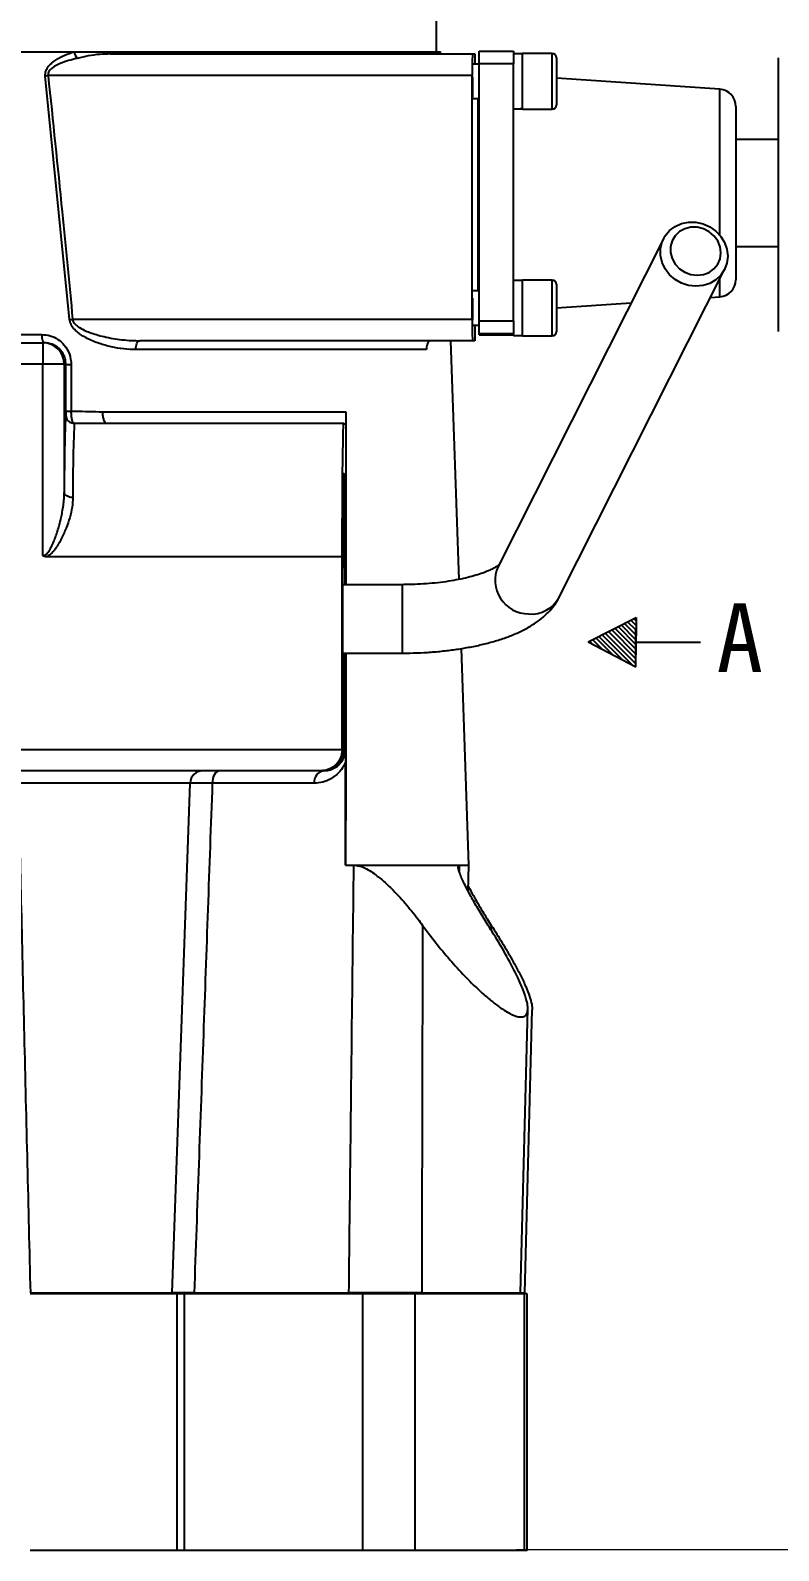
# Model space of a CAD drawing. Header units: millimetres. Extents: x 10469 to 13094, y 11322 to 13178.
# Drawn here: x 11291.9 to 11466.8, y 12550.4 to 12905.6 of the extents above; entities that cross this region are included whole.
import ezdxf

# ---------------------------------------------------------------- set-up
doc = ezdxf.new("R2010")
doc.units = ezdxf.units.MM
doc.layers.add('AM_5', color=3, linetype='Continuous', lineweight=25)
doc.layers.add('文字', color=7, linetype='Continuous', lineweight=13)
doc.layers.add('layer 1', color=7, linetype='Continuous')
doc.styles.add('SLDTEXTSTYLE1', font='txt.shx', dxfattribs={"width": 0.7, "bigfont": 'gbcbig.shx'})
doc.styles.add('STYLE1', font='txt.shx', dxfattribs={"width": 0.8, "height": 3, "bigfont": 'hzdx.shx'})
doc.dimstyles.new('SLDDIMSTYLE12$0', dxfattribs={"dimtxt": 12, "dimasz": 10, "dimexe": 0, "dimexo": 0.0625, "dimgap": 0.875, "dimtad": 1, "dimdec": 1, "dimlfac": 1.8, "dimrnd": 1e-09, "dimzin": 12, "dimdsep": 46, "dimtxsty": 'SLDTEXTSTYLE1', "dimcen": 0.09, "dimdle": 8.16, "dimclrd": 3, "dimclre": 3, "dimadec": 0, "dimazin": 3, "dimtfac": 1, "dimtdec": 1, "dimtofl": 0, "dimtmove": 0, "dimatfit": 3, "dimfxl": 0, "dimfrac": 2, "dimtolj": 1, "dimlwd": 5, "dimlwe": 5, "dimarcsym": 0})

# ---------------------------------------------------------------- blocks, each defined once
blk = doc.blocks.new('*D8')
at = {"layer": 'AM_5', "color": 3, "lineweight": 5, "transparency": 16777216}
blk.add_line((11562.1, 13097.24), (11713.41, 13097.24), dxfattribs=at)
at = {"layer": 'AM_5', "color": 3, "linetype": 'Continuous', "lineweight": 5, "transparency": 16777216}
for p, q in [((11713.41, 13087.24), (11713.41, 12560.62)), ((11405.52, 12550.62), (11713.41, 12550.62))]:
    blk.add_line(p, q, dxfattribs=at)
at = {"layer": 'AM_5', "color": 3, "transparency": 16777216}
for points in [[(11711.75, 13087.24), (11715.08, 13087.24), (11713.41, 13097.24)], [(11711.75, 12560.62), (11715.08, 12560.62), (11713.41, 12550.62)]]:
    blk.add_solid(points, dxfattribs=at)
at = {"layer": 'Defpoints', "color": 0, "transparency": 16777216}
for p in [(11562.04, 13097.24), (11405.45, 12550.62), (11713.41, 12550.62)]:
    blk.add_point(p, dxfattribs=at)
at = {"layer": 'AM_5', "color": 0, "transparency": 16777216, "insert": (11698.82, 12823.93), "char_height": 12, "attachment_point": 5, "rotation": 90, "style": 'SLDTEXTSTYLE1'}
blk.add_mtext('\\A1;{\\H2.28571x;545}', dxfattribs=at)
blk = doc.blocks.new('*D9')
at = {"layer": 'AM_5', "color": 3, "lineweight": 5, "transparency": 16777216}
blk.add_line((11116.78, 12900.64), (11116.78, 12962.14), dxfattribs=at)
at = {"layer": 'AM_5', "color": 3, "linetype": 'Continuous', "lineweight": 5, "transparency": 16777216}
for p, q in [((11126.78, 12962.14), (11376.78, 12962.14)), ((11386.78, 12900.64), (11386.78, 12962.14))]:
    blk.add_line(p, q, dxfattribs=at)
at = {"layer": 'AM_5', "color": 3, "transparency": 16777216}
for points in [[(11126.78, 12963.81), (11126.78, 12960.47), (11116.78, 12962.14)], [(11376.78, 12963.81), (11376.78, 12960.47), (11386.78, 12962.14)]]:
    blk.add_solid(points, dxfattribs=at)
at = {"layer": 'Defpoints', "color": 0, "transparency": 16777216}
for p in [(11386.78, 12962.14), (11116.78, 12900.58), (11386.78, 12900.58)]:
    blk.add_point(p, dxfattribs=at)
at = {"layer": 'AM_5', "color": 0, "transparency": 16777216, "insert": (11251.78, 12976.73), "char_height": 12, "attachment_point": 5, "style": 'SLDTEXTSTYLE1'}
blk.add_mtext('\\A1;{\\H2.28571x;%%C270}', dxfattribs=at)

msp = doc.modelspace()

# ---------------------------------------------------------------- hatches: boundary and pattern name
at = {"layer": 'layer 1'}
h = msp.add_hatch(dxfattribs=at)
h.set_pattern_fill('ANSI31', color=256, scale=0.25, angle=90)
h.set_pattern_definition([(135, (10089.4089, 4854.2028), (-0.56126601, -0.56126601), [])])
h.paths.add_polyline_path([(11433.487, 12768.441), (11422.258, 12762.727), (11433.408, 12756.861), (11433.408, 12762.651)])

# ---------------------------------------------------------------- linework, layer by layer
at = {"color": 7, "linetype": 'Continuous', "lineweight": 25}
for p, q in [((11386.777, 12900.58), (11386.777, 12910.45)), ((11115.793, 12900.58), (11302.023, 12900.58)), ((11302.023, 12900.58), (11310.071, 12900.58)), ((11310.071, 12900.58), (11383.553, 12900.58)), ((11310.638, 12900.08), (11395.201, 12900.08)), ((11383.553, 12900.58), (11387.761, 12900.58)), ((11383.553, 12900.58), (11383.939, 12900.135)), ((11387.778, 12900.08), (11387.761, 12900.58)), ((11395.201, 12900.08), (11395.784, 12900.08)), ((11396.777, 12897.707), (11395.25, 12897.707)), ((11395.784, 12900.08), (11395.784, 12897.707)), ((11396.777, 12900.725), (11404.777, 12900.725)), ((11396.777, 12897.74), (11396.777, 12900.725)), ((11404.777, 12897.74), (11396.777, 12897.74)), ((11396.777, 12837.74), (11396.777, 12897.74)), ((11404.777, 12900.725), (11404.777, 12897.74)), ((11406.877, 12900.147), (11404.777, 12900.147)), ((11404.777, 12837.74), (11404.777, 12897.74)), ((11413.877, 12900.207), (11406.877, 12900.207)), ((11406.877, 12887.207), (11406.877, 12900.207)), ((11413.877, 12887.207), (11413.877, 12900.207)), ((11414.877, 12899.207), (11414.877, 12888.207)), ((11466.777, 12835.207), (11466.777, 12899.207)), ((11301.008, 12838.01), (11295.344, 12895.01)), ((11395.154, 12895.08), (11296.002, 12895.08)), ((11395.154, 12838.08), (11395.154, 12895.08)), ((11453.046, 12891.833), (11414.877, 12894.402)), ((11453.046, 12857.762), (11453.046, 12891.833)), ((11395.25, 12889.707), (11396.777, 12889.707)), ((11396.437, 12889.707), (11396.437, 12844.707)), ((11406.877, 12887.207), (11413.877, 12887.207)), ((11456.777, 12887.842), (11456.777, 12847.322)), ((11466.777, 12880.082), (11456.777, 12880.082)), ((11439.871, 12856.922), (11401.177, 12780.341)), ((11456.777, 12855.082), (11466.777, 12855.082)), ((11415.458, 12773.125), (11454.151, 12849.706)), ((11453.046, 12843.331), (11453.046, 12847.518)), ((11396.777, 12844.707), (11395.25, 12844.707)), ((11406.877, 12847.147), (11404.777, 12847.147)), ((11413.877, 12847.207), (11406.877, 12847.207)), ((11406.877, 12840.707), (11406.877, 12847.207)), ((11413.877, 12840.707), (11413.877, 12847.207)), ((11414.877, 12846.207), (11414.877, 12840.707)), ((11406.877, 12834.207), (11406.877, 12840.707)), ((11413.877, 12834.207), (11413.877, 12840.707)), ((11414.877, 12840.762), (11432.298, 12841.935)), ((11414.877, 12840.707), (11414.877, 12835.207)), ((11450.856, 12843.184), (11453.046, 12843.331)), ((11301.739, 12838.08), (11395.154, 12838.08)), ((11396.777, 12834.726), (11396.777, 12837.74)), ((11396.777, 12837.74), (11404.777, 12837.74)), ((11404.777, 12837.74), (11404.777, 12834.726)), ((11209.012, 12834.532), (11294.499, 12834.532)), ((11395.25, 12836.707), (11396.777, 12836.707)), ((11395.784, 12836.707), (11395.784, 12833.08)), ((11404.777, 12834.726), (11396.777, 12834.726)), ((11396.777, 12834.439), (11396.777, 12834.726)), ((11396.777, 12834.439), (11404.777, 12834.439)), ((11404.777, 12834.718), (11404.777, 12834.726)), ((11404.777, 12834.267), (11404.777, 12834.718)), ((11404.777, 12834.267), (11406.877, 12834.267)), ((11406.877, 12834.207), (11413.877, 12834.207)), ((11208.078, 12832.602), (11294.793, 12832.602)), ((11294.793, 12832.602), (11295.117, 12832.602)), ((11384.44, 12831.01), (11316.504, 12831.01)), ((11395.201, 12833.08), (11317.439, 12833.08)), ((11392.065, 12777.314), (11390.118, 12833.08)), ((11395.784, 12833.08), (11395.201, 12833.08)), ((11294.747, 12827.602), (11208.032, 12827.602)), ((11294.747, 12782.862), (11294.747, 12827.602)), ((11299.793, 12827.602), (11294.747, 12827.602)), ((11299.793, 12827.602), (11299.793, 12797.639)), ((11300.138, 12827.602), (11299.793, 12827.602)), ((11300.134, 12816.686), (11300.138, 12827.602)), ((11300.102, 12815.67), (11300.124, 12815.722)), ((11308.777, 12816.475), (11365.618, 12816.475)), ((11301.259, 12813.918), (11301.164, 12813.967)), ((11365.119, 12813.723), (11302.122, 12813.723)), ((11302.124, 12813.722), (11302.122, 12813.723)), ((11365.57, 12813.58), (11365.151, 12813.58)), ((11364.744, 12782.602), (11295.72, 12782.602)), ((11364.744, 12737.602), (11364.744, 12782.602)), ((11378.773, 12776.082), (11364.856, 12776.082)), ((11378.773, 12776.082), (11378.773, 12760.585)), ((11364.863, 12760.082), (11378.773, 12760.082)), ((11378.773, 12760.585), (11378.773, 12760.082)), ((11394.396, 12710.58), (11392.629, 12761.163)), ((11239.239, 12737.602), (11364.744, 12737.602)), ((11364.744, 12737.602), (11365.097, 12737.602)), ((11365.097, 12737.602), (11365.109, 12737.191)), ((11365.205, 12737.602), (11365.539, 12737.602)), ((11365.55, 12732.679), (11365.549, 12734.638)), ((11359.79, 12732.602), (11244.106, 12732.602)), ((11331.041, 12732.602), (11331.041, 12732.602)), ((11360.126, 12732.602), (11359.79, 12732.602)), ((11360.126, 12732.602), (11360.202, 12732.602)), ((11360.45, 12732.602), (11360.202, 12732.602)), ((11365.559, 12710.58), (11365.55, 12732.679)), ((11329.18, 12729.707), (11289.027, 12729.707)), ((11325.02, 12610.58), (11329.18, 12729.707)), ((11358.22, 12729.681), (11334.382, 12729.681)), ((11365.559, 12710.58), (11367.474, 12710.58)), ((11367.474, 12710.58), (11392.108, 12710.58)), ((11392.108, 12710.58), (11392.067, 12709.174)), ((11392.108, 12710.58), (11394.396, 12710.58)), ((11394.234, 12704.422), (11394.396, 12710.58)), ((11399.616, 12696.475), (11399.591, 12695.336)), ((11406.401, 12610.58), (11408.139, 12676.941)), ((11407.457, 12610.58), (11409.189, 12676.744)), ((11326.212, 12610.39), (11291.788, 12610.39)), ((11291.86, 12610.58), (11325.02, 12610.58)), ((11292.18, 12610.58), (11292.18, 12610.39)), ((11308.18, 12610.39), (11308.18, 12610.58)), ((11311.573, 12610.58), (11311.573, 12610.39)), ((11326.212, 12550.39), (11326.212, 12610.39)), ((11327.884, 12610.39), (11326.212, 12610.39)), ((11327.884, 12550.39), (11327.884, 12610.39)), ((11369.599, 12610.39), (11327.884, 12610.39)), ((11330.132, 12610.58), (11366.327, 12610.58)), ((11361.166, 12610.58), (11361.166, 12610.39)), ((11369.599, 12550.39), (11369.599, 12610.39)), ((11381.792, 12610.39), (11369.599, 12610.39)), ((11377.166, 12610.39), (11377.166, 12610.58)), ((11377.564, 12610.39), (11377.564, 12610.58)), ((11381.792, 12550.39), (11381.792, 12610.39)), ((11407.369, 12610.39), (11381.792, 12610.39)), ((11383.351, 12610.58), (11406.401, 12610.58)), ((11406.401, 12610.58), (11407.457, 12610.58)), ((11407.369, 12550.39), (11407.369, 12610.39)), ((11407.991, 12610.39), (11407.369, 12610.39)), ((11407.991, 12550.39), (11407.991, 12610.39)), ((11326.212, 12550.39), (11291.788, 12550.39)), ((11327.884, 12550.39), (11326.097, 12550.39)), ((11369.599, 12550.39), (11327.884, 12550.39)), ((11381.792, 12550.39), (11369.599, 12550.39)), ((11407.369, 12550.39), (11381.792, 12550.39)), ((11407.991, 12550.39), (11407.369, 12550.39))]:
    msp.add_line(p, q, dxfattribs=at)
at = {"color": 7, "linetype": 'Continuous', "lineweight": 25, "flags": 128}
for points in [[(11295.344, 12895.01), (11295.424, 12895.018), (11295.504, 12895.027), (11295.586, 12895.036), (11295.668, 12895.044), (11295.751, 12895.053), (11295.835, 12895.062), (11295.918, 12895.071), (11296.002, 12895.08)], [(11395.214, 12894.706), (11395.212, 12894.501), (11395.207, 12893.739), (11395.204, 12892.82), (11395.205, 12891.868), (11395.209, 12891.013), (11395.216, 12890.369), (11395.224, 12890.024), (11395.233, 12890.024), (11395.235, 12890.076)], [(11454.889, 12852.829), (11454.705, 12851.229), (11454.161, 12849.726), (11453.283, 12848.391), (11452.111, 12847.286), (11450.701, 12846.463), (11449.119, 12845.96), (11447.438, 12845.802), (11445.736, 12845.994), (11444.095, 12846.529), (11442.59, 12847.381), (11441.291, 12848.51), (11440.26, 12849.864), (11439.545, 12851.379), (11439.179, 12852.985), (11439.179, 12854.606), (11439.545, 12856.167), (11440.26, 12857.594), (11441.291, 12858.822), (11442.59, 12859.791), (11444.095, 12860.458), (11445.736, 12860.791), (11447.438, 12860.774), (11449.119, 12860.408), (11450.701, 12859.711), (11452.111, 12858.714), (11453.283, 12857.465), (11454.161, 12856.022), (11454.705, 12854.452), (11454.889, 12852.829)], [(11453.267, 12853.638), (11453.082, 12855.047), (11452.536, 12856.391), (11451.666, 12857.585), (11450.524, 12858.554), (11449.184, 12859.236), (11447.729, 12859.59), (11446.251, 12859.593), (11444.842, 12859.244), (11443.592, 12858.565), (11442.578, 12857.6), (11441.864, 12856.409), (11441.496, 12855.067), (11441.496, 12853.657), (11441.864, 12852.269), (11442.578, 12850.99), (11443.592, 12849.901), (11444.842, 12849.068), (11446.251, 12848.546), (11447.729, 12848.367), (11449.184, 12848.541), (11450.524, 12849.059), (11451.666, 12849.887), (11452.536, 12850.974), (11453.082, 12852.251), (11453.267, 12853.638)], [(11301.008, 12838.01), (11301.096, 12838.018), (11301.185, 12838.027), (11301.276, 12838.036), (11301.367, 12838.044), (11301.46, 12838.053), (11301.552, 12838.062), (11301.646, 12838.071), (11301.739, 12838.08)], [(11294.499, 12834.532), (11294.515, 12834.152), (11294.552, 12833.789), (11294.611, 12833.455), (11294.688, 12833.163), (11294.78, 12832.925), (11294.885, 12832.748), (11294.999, 12832.639), (11295.117, 12832.602)], [(11316.504, 12831.01), (11316.516, 12831.41), (11316.566, 12831.797), (11316.65, 12832.154), (11316.766, 12832.469), (11316.909, 12832.728), (11317.073, 12832.921), (11317.252, 12833.04), (11317.439, 12833.08)], [(11301.421, 12827.532), (11301.421, 12823.535), (11301.42, 12816.616)], [(11364.744, 12782.602), (11364.755, 12786.312), (11364.769, 12789.897), (11364.786, 12793.325), (11364.806, 12796.568), (11364.828, 12799.598), (11364.853, 12802.388), (11364.881, 12804.914), (11364.91, 12807.155), (11364.942, 12809.091), (11364.974, 12810.707), (11365.008, 12811.987), (11365.043, 12812.92), (11365.079, 12813.5), (11365.115, 12813.72), (11365.151, 12813.58)], [(11365.446, 12776.082), (11365.441, 12778.3), (11365.431, 12781.501), (11365.418, 12784.573), (11365.402, 12787.484), (11365.383, 12790.201), (11365.362, 12792.696), (11365.339, 12794.941), (11365.314, 12796.913), (11365.287, 12798.59), (11365.258, 12799.953), (11365.228, 12800.989), (11365.198, 12801.686), (11365.167, 12802.036), (11365.135, 12802.036), (11365.104, 12801.686), (11365.074, 12800.989), (11365.044, 12799.953), (11365.015, 12798.59), (11364.988, 12796.913), (11364.963, 12794.941), (11364.94, 12792.696), (11364.918, 12790.201), (11364.9, 12787.484), (11364.884, 12784.573), (11364.871, 12781.501), (11364.861, 12778.3), (11364.854, 12775.005), (11364.851, 12771.651), (11364.85, 12768.275), (11364.853, 12764.913), (11364.859, 12761.602), (11364.869, 12758.376), (11364.881, 12755.272), (11364.896, 12752.321), (11364.914, 12749.557), (11364.935, 12747.01), (11364.957, 12744.705), (11364.982, 12742.67), (11365.009, 12740.924), (11365.037, 12739.488), (11365.067, 12738.377), (11365.097, 12737.602), (11365.097, 12737.602)], [(11301.808, 12796.462), (11301.417, 12796.484), (11301.041, 12796.551), (11300.694, 12796.66), (11300.389, 12796.806), (11300.138, 12796.985), (11299.951, 12797.188), (11299.834, 12797.409), (11299.793, 12797.639)], [(11336.113, 12732.602), (11335.781, 12732.546), (11335.461, 12732.381), (11335.166, 12732.113), (11334.905, 12731.751), (11334.69, 12731.309), (11334.527, 12730.804), (11334.423, 12730.255), (11334.382, 12729.681)]]:
    msp.add_lwpolyline(points, dxfattribs=at)
at = {"color": 7, "linetype": 'Continuous', "lineweight": 25}
for centre, radius, start, end in [((11306.116, 12901.651), 4.23, 194.6652, 217.79919), ((11310.769, 12900.799), 0.731, 197.46218, 259.73381), ((11530.259, 12896.33), 135.111, 178.40951, 180.53004), ((11413.877, 12899.207), 1, 0, 90), ((11452.777, 12887.842), 4, 0, 86.14936), ((11413.877, 12888.207), 1, 270, 0), ((11413.877, 12846.207), 1, 0, 90), ((11452.777, 12847.322), 4, 273.85064, 0), ((11551.491, 12840.617), 156.289, 179.11718, 180.93978), ((11530.259, 12836.83), 135.111, 179.46996, 181.59049), ((11413.877, 12835.207), 1, 270, 0), ((11429.852, 12828.852), 135.111, 178.40951, 180.53004), ((11294.793, 12827.602), 5, 359.99877, 89.99877), ((11301.184, 12835.004), 7.476, 261.9552, 271.81995), ((11690.891, 12799.954), 391.106, 177.69702, 180.33916), ((11302.124, 12815.722), 2, 179.99619, 241.31823), ((11301.182, 12824.108), 7.495, 261.96506, 271.8197), ((11627.142, 12799.178), 325.346, 177.4377, 180.47835), ((11408.456, 12777.173), 7.938, 156.47781, 269.00374), ((11408.961, 12776.554), 7.346, 264.97727, 332.17651), ((10414.902, 12758.732), 950.538, 358.72622, 0.081341), ((11360.202, 12737.602), 5, 270.00121, 359.36581), ((11360.126, 12737.602), 5, 270.00109, 355.27967), ((11332.179, 12729.602), 3, 90, 178), ((11360.885, 12729.958), 2.68, 99.33826, 185.94053)]:
    msp.add_arc(centre, radius, start, end, dxfattribs=at)
for centre, start_param, end_param in [((11404.777, 12893.707), 4.712389, 4.9017857), ((11406.877, 12893.707), 4.6181162, 4.712389)]:
    msp.add_ellipse(centre, major_axis=(11.154, 0), ratio=0.5773503, start_param=start_param, end_param=end_param, dxfattribs=at)
for points, knots in [([(11295.344, 12895.01), (11295.337, 12895.211), (11295.323, 12895.619), (11295.489, 12896.201), (11295.758, 12896.742), (11296.207, 12897.359), (11296.916, 12898.05), (11298.176, 12898.946), (11299.901, 12899.835), (11301.318, 12900.332), (11302.023, 12900.58)], [0, 0, 0, 0, 0.0618743, 0.1258885, 0.1858688, 0.2517245, 0.3674616, 0.5021894, 0.7522187, 1, 1, 1, 1]), ([(11302.773, 12899.058), (11301.442, 12898.715), (11299.444, 12898.199), (11297.263, 12897.102), (11296.328, 12896.264), (11296.041, 12895.693), (11295.979, 12895.336), (11295.994, 12895.165), (11296.002, 12895.08)], [0, 0, 0, 0, 0.4986372, 0.7486356, 0.8737899, 0.9399385, 0.9701851, 1, 1, 1, 1]), ([(11310.638, 12900.08), (11309.774, 12900.065), (11307.996, 12900.034), (11305.426, 12899.662), (11303.649, 12899.258), (11302.773, 12899.058)], [0, 0, 0, 0, 0.3242836, 0.6667767, 1, 1, 1, 1]), ([(11296.002, 12895.08), (11297.113, 12884.444), (11299.096, 12865.451), (11300.931, 12846.443), (11301.739, 12838.08)], [0, 0, 0, 0, 0.5599996, 1, 1, 1, 1]), ([(11316.504, 12831.01), (11315.559, 12831.042), (11313.65, 12831.107), (11310.782, 12831.604), (11308.395, 12832.258), (11306.521, 12832.96), (11305.138, 12833.595), (11303.9, 12834.302), (11302.863, 12835.052), (11302.142, 12835.733), (11301.66, 12836.334), (11301.342, 12836.855), (11301.103, 12837.41), (11301.039, 12837.814), (11301.008, 12838.01)], [0, 0, 0, 0, 0.1648912, 0.3334071, 0.4970868, 0.5820765, 0.6667558, 0.7483103, 0.8150449, 0.8736893, 0.9065695, 0.9368248, 0.9693556, 1, 1, 1, 1]), ([(11301.739, 12838.08), (11301.78, 12837.914), (11301.868, 12837.556), (11302.194, 12837.102), (11302.596, 12836.696), (11303.31, 12836.145), (11304.381, 12835.555), (11305.811, 12834.965), (11307.375, 12834.454), (11309.167, 12833.99), (11311.16, 12833.597), (11313.317, 12833.296), (11315.413, 12833.113), (11316.806, 12833.09), (11317.439, 12833.08)], [0, 0, 0, 0, 0.0284929, 0.0614136, 0.0927277, 0.125834, 0.2152842, 0.3024404, 0.3936479, 0.5015409, 0.6261639, 0.750527, 0.8866216, 1, 1, 1, 1]), ([(11294.499, 12834.532), (11295.161, 12834.477), (11296.486, 12834.365), (11298.323, 12833.48), (11299.937, 12832.048), (11301.169, 12830.006), (11301.337, 12828.358), (11301.421, 12827.532)], [0, 0, 0, 0, 0.1865226, 0.3732572, 0.5600568, 0.779625, 1, 1, 1, 1]), ([(11300.138, 12827.602), (11300.117, 12827.944), (11300.076, 12828.635), (11299.751, 12829.609), (11299.253, 12830.497), (11298.386, 12831.493), (11296.993, 12832.401), (11295.742, 12832.535), (11295.117, 12832.602)], [0, 0, 0, 0, 0.124139, 0.2508584, 0.3709807, 0.5010025, 0.7503453, 1, 1, 1, 1]), ([(11385.384, 12833.08), (11385.198, 12833.023), (11384.939, 12832.944), (11384.663, 12832.443), (11384.527, 12832.018), (11384.458, 12831.533), (11384.441, 12831.257), (11384.44, 12831.11), (11384.44, 12831.08)], [0, 0, 0, 0, 0.4360044, 0.6068669, 0.8182515, 0.9055469, 0.9802934, 1, 1, 1, 1]), ([(11384.44, 12831.08), (11384.44, 12831.067), (11384.44, 12831.043), (11384.44, 12831.02), (11384.44, 12831.01)], [0, 0, 0, 0, 0.5599173, 1, 1, 1, 1]), ([(11300.134, 12816.686), (11300.134, 12816.646), (11300.134, 12816.493), (11300.133, 12816.227), (11300.131, 12815.948), (11300.127, 12815.757), (11300.125, 12815.734), (11300.124, 12815.722)], [0, 0, 0, 0, 0.0747989, 0.2894004, 0.5203169, 0.7603016, 1, 1, 1, 1]), ([(11301.42, 12816.616), (11301.72, 12816.615), (11304.199, 12816.605), (11306.636, 12816.536), (11308.777, 12816.475)], [0, 0, 0, 0, 0.1212738, 1, 1, 1, 1]), ([(11302.124, 12813.722), (11302.04, 12813.757), (11301.871, 12813.829), (11301.649, 12814.411), (11301.491, 12815.249), (11301.428, 12816.04), (11301.421, 12816.497), (11301.42, 12816.616)], [0, 0, 0, 0, 0.2331196, 0.469709, 0.7023827, 0.9227288, 1, 1, 1, 1]), ([(11309.619, 12813.723), (11309.598, 12813.73), (11309.442, 12813.788), (11309.19, 12814.212), (11308.919, 12814.953), (11308.799, 12815.75), (11308.777, 12816.269), (11308.777, 12816.455), (11308.777, 12816.475)], [0, 0, 0, 0, 0.0417824, 0.3112929, 0.5808216, 0.8503876, 0.9841219, 1, 1, 1, 1]), ([(11365.618, 12816.475), (11365.617, 12816.269), (11365.617, 12815.805), (11365.612, 12815.08), (11365.602, 12814.277), (11365.587, 12813.694), (11365.575, 12813.617), (11365.57, 12813.58)], [0, 0, 0, 0, 0.09698165, 0.21837488, 0.40381295, 0.71572262, 1, 1, 1, 1]), ([(11365.618, 12816.475), (11365.617, 12815.51), (11365.609, 12802.047), (11365.602, 12788.582), (11365.595, 12776.082)], [0, 0, 0, 0, 0.0716831, 1, 1, 1, 1]), ([(11302.123, 12813.749), (11301.94, 12813.751), (11301.576, 12813.755), (11301.257, 12813.922), (11301.098, 12814.005)], [0, 0, 0, 0, 0.5011917, 1, 1, 1, 1]), ([(11294.747, 12782.862), (11294.824, 12782.868), (11294.985, 12782.88), (11295.223, 12782.975), (11295.461, 12783.123), (11295.73, 12783.358), (11296.028, 12783.704), (11296.444, 12784.31), (11296.92, 12785.203), (11297.411, 12786.33), (11297.842, 12787.484), (11298.235, 12788.669), (11298.653, 12790.093), (11299.023, 12791.577), (11299.349, 12793.169), (11299.587, 12794.663), (11299.755, 12796.195), (11299.781, 12797.176), (11299.793, 12797.639)], [0, 0, 0, 0, 0.0136753, 0.0283347, 0.0446442, 0.063092, 0.0916187, 0.1256831, 0.1943898, 0.272673, 0.3475162, 0.4179173, 0.5005439, 0.6202317, 0.7021522, 0.805892, 0.9084745, 1, 1, 1, 1]), ([(11301.808, 12796.462), (11301.763, 12795.702), (11301.671, 12794.158), (11301.087, 12791.741), (11300.384, 12789.676), (11299.692, 12788.032), (11299.115, 12786.831), (11298.575, 12785.847), (11298.098, 12785.075), (11297.709, 12784.503), (11297.203, 12783.846), (11296.592, 12783.151), (11295.989, 12782.772), (11295.72, 12782.602)], [0, 0, 0, 0, 0.1628704, 0.3314217, 0.4993427, 0.5864084, 0.6692955, 0.7482557, 0.7935025, 0.8354185, 0.8741145, 0.9437361, 1, 1, 1, 1]), ([(11295.72, 12782.602), (11295.542, 12782.611), (11295.199, 12782.629), (11294.894, 12782.786), (11294.747, 12782.862)], [0, 0, 0, 0, 0.5173094, 1, 1, 1, 1]), ([(11401.441, 12780.759), (11401.428, 12780.745), (11401.401, 12780.715), (11401.063, 12780.441), (11400.461, 12780.058), (11399.564, 12779.585), (11398.37, 12779.065), (11396.882, 12778.526), (11395.113, 12777.995), (11393.087, 12777.498), (11390.834, 12777.054), (11388.39, 12776.68), (11385.793, 12776.387), (11383.085, 12776.186), (11380.727, 12776.093), (11379.284, 12776.085), (11378.773, 12776.082)], [0, 0, 0, 0, 0.0556007, 0.1175996, 0.1816185, 0.2485451, 0.3186214, 0.3916987, 0.4674189, 0.5453435, 0.6250341, 0.7060929, 0.7881762, 0.870992, 0.9542914, 1, 1, 1, 1]), ([(11378.773, 12760.082), (11379.363, 12760.085), (11381.068, 12760.095), (11383.881, 12760.202), (11387.179, 12760.443), (11390.415, 12760.804), (11393.568, 12761.284), (11396.621, 12761.885), (11399.558, 12762.613), (11402.369, 12763.475), (11405.046, 12764.487), (11407.58, 12765.677), (11409.828, 12767.008), (11411.738, 12768.446), (11413.275, 12769.93), (11414.529, 12771.464), (11415.158, 12772.589), (11415.458, 12773.125)], [0, 0, 0, 0, 0.0366671, 0.1060486, 0.1755607, 0.2453273, 0.3155136, 0.3863198, 0.4580008, 0.5308883, 0.6054043, 0.6820112, 0.7608919, 0.8289208, 0.8909804, 0.9480556, 1, 1, 1, 1]), ([(11365.586, 12760.082), (11365.581, 12750.922), (11365.572, 12734.423), (11365.563, 12717.921), (11365.559, 12710.58)], [0, 0, 0, 0, 0.5551447, 1, 1, 1, 1]), ([(11364.744, 12737.602), (11364.704, 12737.134), (11364.62, 12736.127), (11363.947, 12734.751), (11362.862, 12733.565), (11361.419, 12732.756), (11360.329, 12732.653), (11359.79, 12732.602)], [0, 0, 0, 0, 0.1467542, 0.3161257, 0.5102478, 0.7577933, 1, 1, 1, 1]), ([(11360.45, 12732.602), (11360.875, 12732.632), (11361.732, 12732.694), (11363.036, 12733.22), (11364.173, 12734.077), (11365.006, 12735.253), (11365.406, 12736.333), (11365.529, 12737.121), (11365.536, 12737.487), (11365.539, 12737.602)], [0, 0, 0, 0, 0.2040841, 0.4113686, 0.6566171, 0.8118705, 0.9143162, 0.9730822, 1, 1, 1, 1]), ([(11365.201, 12737.547), (11365.202, 12737.557), (11365.203, 12737.575), (11365.204, 12737.594), (11365.205, 12737.602)], [0, 0, 0, 0, 0.56000001, 1, 1, 1, 1]), ([(11365.539, 12737.602), (11365.539, 12737.599), (11365.542, 12737.166), (11365.547, 12736.209), (11365.548, 12735.142), (11365.549, 12734.638)], [0, 0, 0, 0, 0.0044043, 0.5287077, 1, 1, 1, 1]), ([(11365.549, 12734.638), (11365.498, 12734.518), (11365.142, 12733.682), (11364.083, 12732.11), (11362.291, 12730.691), (11360.231, 12729.829), (11358.89, 12729.73), (11358.22, 12729.681)], [0, 0, 0, 0, 0.0337971, 0.235287, 0.5281119, 0.7639848, 1, 1, 1, 1]), ([(11289.027, 12729.707), (11289.476, 12710.091), (11290.385, 12670.382), (11291.364, 12630.673), (11291.86, 12610.58)], [0, 0, 0, 0, 0.4939776, 1, 1, 1, 1]), ([(11334.382, 12729.681), (11333.621, 12729.686), (11332.197, 12729.695), (11330.573, 12729.705), (11329.576, 12729.711), (11329.245, 12729.712), (11329.184, 12729.712)], [0, 0, 0, 0, 0.3398789, 0.6361838, 0.9324882, 1, 1, 1, 1]), ([(11334.382, 12729.681), (11333.688, 12710.08), (11332.282, 12670.379), (11330.854, 12630.679), (11330.132, 12610.58)], [0, 0, 0, 0, 0.4937145, 1, 1, 1, 1]), ([(11366.327, 12610.58), (11366.555, 12630.662), (11366.933, 12663.995), (11367.32, 12697.329), (11367.474, 12710.58)], [0, 0, 0, 0, 0.6024708, 1, 1, 1, 1]), ([(11367.474, 12710.58), (11368.117, 12710.491), (11369.157, 12710.347), (11370.809, 12709.501), (11372.419, 12708.465), (11374.263, 12706.995), (11376.724, 12704.695), (11379.497, 12701.685), (11381.877, 12698.737), (11383.178, 12696.978), (11383.551, 12696.475)], [0, 0, 0, 0, 0.1281278, 0.2070687, 0.2861351, 0.404738, 0.5235866, 0.7217864, 0.9203618, 1, 1, 1, 1]), ([(11398.878, 12696.475), (11398.231, 12697.509), (11396.936, 12699.579), (11395.205, 12702.567), (11393.638, 12705.488), (11392.576, 12707.742), (11392.027, 12709.237), (11391.76, 12710.292), (11391.977, 12710.471), (11392.108, 12710.58)], [0, 0, 0, 0, 0.1638594, 0.3281213, 0.4914407, 0.6743603, 0.7670388, 0.8595026, 1, 1, 1, 1]), ([(11394.265, 12705.578), (11394.346, 12705.416), (11394.948, 12704.222), (11396.404, 12701.668), (11398.172, 12698.739), (11399.295, 12696.979), (11399.616, 12696.475)], [0, 0, 0, 0, 0.0611819, 0.4517535, 0.8430653, 1, 1, 1, 1]), ([(11383.551, 12696.475), (11383.526, 12687.925), (11383.445, 12659.294), (11383.39, 12630.662), (11383.351, 12610.58)], [0, 0, 0, 0, 0.2985989, 1, 1, 1, 1]), ([(11383.551, 12696.475), (11384.569, 12695.113), (11386.606, 12692.387), (11389.896, 12688.429), (11393.007, 12684.997), (11395.871, 12682.122), (11398.306, 12679.896), (11400.587, 12678.038), (11402.488, 12676.7), (11404.081, 12675.787), (11405.371, 12675.237), (11406.451, 12675.017), (11407.263, 12675.126), (11407.794, 12675.538), (11408.123, 12676.252), (11408.177, 12677.355), (11407.876, 12679.083), (11407.109, 12681.398), (11405.601, 12684.834), (11403.312, 12689.186), (11400.857, 12693.332), (11399.308, 12695.791), (11398.878, 12696.475)], [0, 0, 0, 0, 0.07048174, 0.1411253, 0.21143973, 0.26200204, 0.31251096, 0.35557569, 0.39856961, 0.430653, 0.46270625, 0.49496022, 0.52721077, 0.55643206, 0.58567283, 0.62539722, 0.66518161, 0.72321756, 0.7813627, 0.87292827, 0.96465682, 1, 1, 1, 1]), ([(11399.616, 12696.475), (11400.479, 12695.113), (11402.206, 12692.387), (11404.526, 12688.429), (11406.362, 12684.998), (11407.719, 12682.12), (11408.582, 12679.903), (11409.116, 12678.058), (11409.157, 12677.171), (11409.177, 12676.744)], [0, 0, 0, 0, 0.1781523, 0.3567136, 0.534443, 0.6622462, 0.7899145, 0.8987665, 1, 1, 1, 1]), ([(11330.132, 12610.58), (11329.454, 12610.58), (11328.1, 12610.58), (11326.458, 12610.58), (11325.422, 12610.58), (11325.066, 12610.58), (11325.02, 12610.58)], [0, 0, 0, 0, 0.3178625, 0.6357238, 0.9535937, 1, 1, 1, 1]), ([(11383.351, 12610.58), (11382.539, 12610.58), (11380.913, 12610.58), (11378.373, 12610.58), (11375.85, 12610.58), (11373.399, 12610.58), (11371.107, 12610.58), (11368.578, 12610.58), (11367.183, 12610.58), (11366.327, 12610.58)], [0, 0, 0, 0, 0.1317356, 0.263471, 0.3952082, 0.5269452, 0.6586541, 0.790363, 1, 1, 1, 1])]:
    msp.add_open_spline(points, degree=3, knots=knots, dxfattribs=at)
at = {"layer": 'layer 1'}
for p, q in [((11422.258, 12762.727), (11433.487, 12768.441)), ((11433.487, 12768.441), (11433.368, 12759.709)), ((11422.258, 12762.727), (11433.408, 12756.861)), ((11433.408, 12756.861), (11433.408, 12765.593)), ((11433.408, 12762.651), (11448.514, 12762.651))]:
    msp.add_line(p, q, dxfattribs=at)

# ---------------------------------------------------------------- texts
at = {"layer": '文字', "insert": (11457.702, 12763.696), "char_height": 16, "width": 240, "attachment_point": 5, "style": 'STYLE1'}
msp.add_mtext('{\\fSimSun|b0|i0|c134|p2;\\W1;A }', dxfattribs=at)

# ---------------------------------------------------------------- dimensions: what is measured, and where the dimension line sits
at = {"layer": 'AM_5'}
dim = msp.add_linear_dim(base=(11713.413, 12550.615), p1=(11562.039, 13097.241), p2=(11405.453, 12550.615), angle=90, text='{\\H2.28571x;545}', dimstyle='SLDDIMSTYLE12$0', override={"dimlfac": 1}, dxfattribs=at)
dim.commit()
dim.dimension.update_dxf_attribs({"geometry": '*D8', "text_midpoint": (11713.413, 12823.928), "dimtype": 160})
dim = msp.add_linear_dim(base=(11386.777, 12962.14), p1=(11116.777, 12900.58), p2=(11386.777, 12900.58), text='{\\H2.28571x;%%C270}', dimstyle='SLDDIMSTYLE12$0', override={"dimlfac": 1}, dxfattribs=at)
dim.commit()
dim.dimension.update_dxf_attribs({"geometry": '*D9', "text_midpoint": (11251.777, 12976.729)})

doc.saveas('drawing.dxf')
